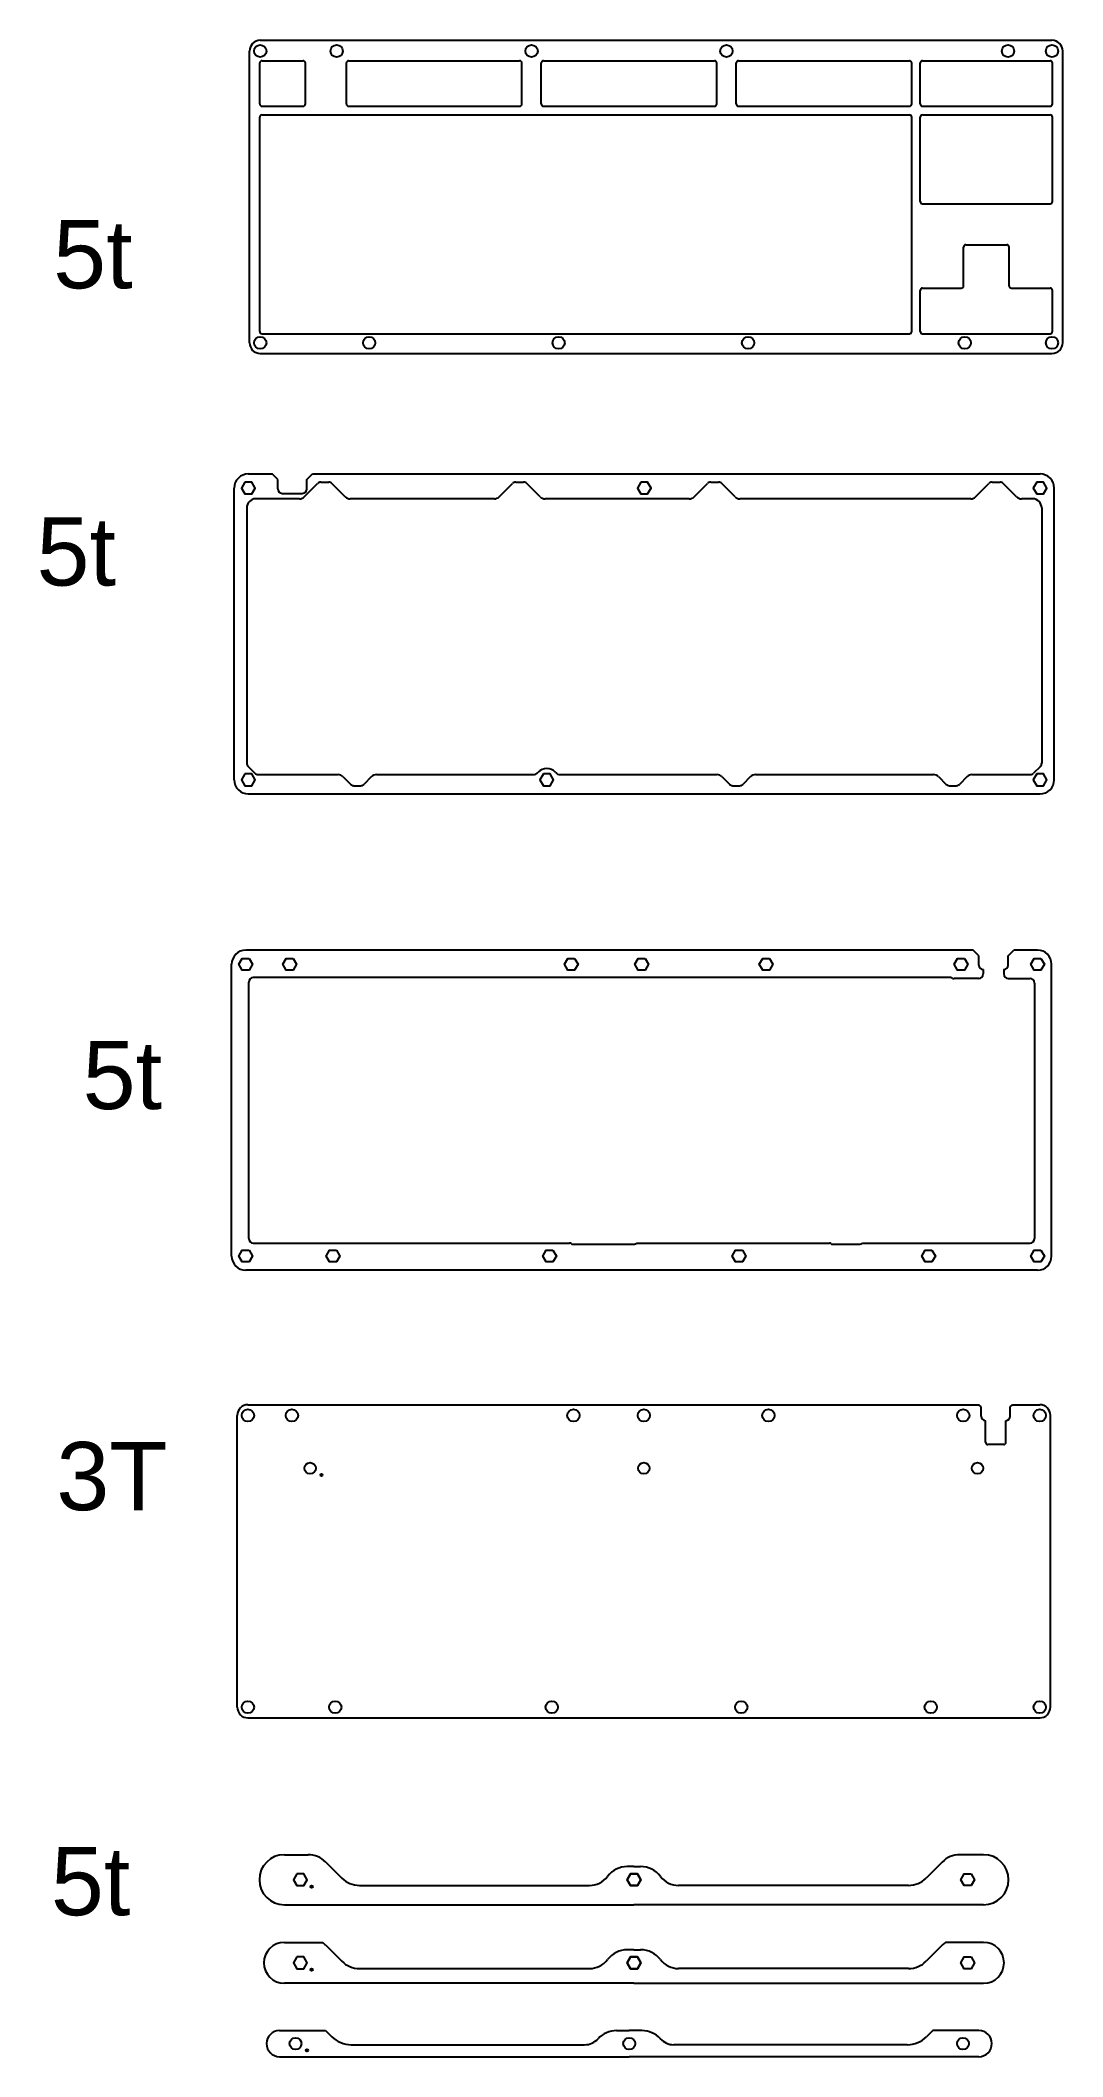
# Model space of a CAD drawing. Header units: millimetres. Extents: x 669 to 1119, y 453 to 1340.
import ezdxf

# ---------------------------------------------------------------- set-up
doc = ezdxf.new("R2010")
doc.units = ezdxf.units.MM
for name, color, linetype in [('받침5t', 40, 'Continuous'), ('상판5t', 10, 'Continuous'), ('중간판5t', 110, 'Continuous'), ('중상판5t', 2, 'Continuous'), ('하판3t', 210, 'Continuous')]:
    doc.layers.add(name, color=color, linetype=linetype)
doc.styles.get("Standard").update_dxf_attribs({"font": 'arial.ttf'})

msp = doc.modelspace()

# ---------------------------------------------------------------- linework, layer by layer
at = {"layer": '받침5t'}
for p, q in [((776.52, 542.15), (786.96, 542.15)), ((1084.08, 542.15), (1073.64, 542.15)), ((794.74, 538.93), (801.8, 531.87)), ((930.3, 536.9), (927.37, 536.9)), ((930.3, 536.9), (933.23, 536.9)), ((1065.86, 538.93), (1058.8, 531.87)), ((809.58, 528.65), (910.69, 528.65)), ((1051.03, 528.65), (949.92, 528.65)), ((776.52, 520.15), (930.3, 520.15)), ((1084.08, 520.15), (930.3, 520.15)), ((776.52, 503.59), (793.29, 503.59)), ((794.74, 502.37), (801.8, 495.31)), ((930.3, 500.34), (927.37, 500.34)), ((930.3, 500.34), (933.23, 500.34)), ((1065.86, 502.37), (1058.8, 495.31)), ((1084.08, 503.59), (1067.31, 503.59)), ((809.58, 492.09), (910.69, 492.09)), ((1051.03, 492.09), (949.92, 492.09)), ((930.3, 485.59), (776.52, 485.59)), ((930.3, 485.59), (1084.08, 485.59)), ((774.43, 464.83), (794.68, 464.83)), ((794.68, 464.83), (797.41, 462.1)), ((922.68, 464.83), (928.21, 464.83)), ((933.74, 464.83), (928.21, 464.83)), ((1061.74, 464.83), (1059, 462.1)), ((1081.99, 464.83), (1061.74, 464.83)), ((774.43, 453.33), (928.21, 453.33)), ((805.9, 458.58), (908.59, 458.58)), ((1081.99, 453.33), (928.21, 453.33)), ((1050.52, 458.58), (947.82, 458.58))]:
    msp.add_line(p, q, dxfattribs=at)
for points in [[(782.02, 533.75), (780.52, 531.15), (782.02, 528.55), (785.02, 528.55), (786.52, 531.15), (785.02, 533.75)], [(928.8, 533.75), (927.3, 531.15), (928.8, 528.55), (931.8, 528.55), (933.3, 531.15), (931.8, 533.75)], [(931.8, 533.75), (933.3, 531.15), (931.8, 528.55), (928.8, 528.55), (927.3, 531.15), (928.8, 533.75)], [(1078.58, 533.75), (1080.08, 531.15), (1078.58, 528.55), (1075.58, 528.55), (1074.08, 531.15), (1075.58, 533.75)], [(782.02, 497.19), (780.52, 494.59), (782.02, 491.99), (785.02, 491.99), (786.52, 494.59), (785.02, 497.19)], [(928.8, 497.19), (927.3, 494.59), (928.8, 491.99), (931.8, 491.99), (933.3, 494.59), (931.8, 497.19)], [(931.8, 497.19), (933.3, 494.59), (931.8, 491.99), (928.8, 491.99), (927.3, 494.59), (928.8, 497.19)], [(1078.58, 497.19), (1080.08, 494.59), (1078.58, 491.99), (1075.58, 491.99), (1074.08, 494.59), (1075.58, 497.19)]]:
    msp.add_lwpolyline(points, close=True, dxfattribs=at)
for centre, radius in [((788.52, 528.15), 0.5), ((788.52, 491.59), 0.5), ((781.43, 459.08), 2.6), ((928.21, 459.08), 2.6), ((928.21, 459.08), 2.6), ((1074.99, 459.08), 2.6), ((786.43, 456.08), 0.5)]:
    msp.add_circle(centre, radius, dxfattribs=at)
for centre, radius, start, end in [((776.52, 531.15), 11, 90, 270), ((786.96, 531.15), 11, 45, 90), ((1073.64, 531.15), 11, 90, 135), ((1084.08, 531.15), 11, 270, 90), ((910.69, 538.65), 10, 270, 322.6168), ((927.37, 525.9), 11, 90, 142.6168), ((933.23, 525.9), 11, 37.3832, 90), ((949.92, 538.65), 10, 217.3832, 270), ((809.58, 539.65), 11, 225, 270), ((1051.03, 539.65), 11, 270, 315), ((776.52, 494.59), 9, 90, 270), ((786.96, 494.59), 11, 45, 54.9032), ((927.37, 489.34), 11, 90, 142.6168), ((933.23, 489.34), 11, 37.3832, 90), ((1073.64, 494.59), 11, 125.0968, 135), ((1084.08, 494.59), 9, 270, 90), ((809.58, 503.09), 11, 225, 270), ((910.69, 502.09), 10, 270, 322.6168), ((949.92, 502.09), 10, 217.3832, 270), ((1051.03, 503.09), 11, 270, 315), ((774.43, 459.08), 5.75, 90, 270), ((805.9, 470.58), 12, 225, 270), ((908.59, 466.58), 8, 270, 317.85164), ((922.68, 453.83), 11, 90, 137.85164), ((933.74, 453.83), 11, 42.14836, 90), ((947.82, 466.58), 8, 222.14836, 270), ((1050.52, 470.58), 12, 270, 315), ((1081.99, 459.08), 5.75, 270, 90)]:
    msp.add_arc(centre, radius, start, end, dxfattribs=at)
at = {"layer": '상판5t'}
for p, q in [((765.9, 1340.01), (1114.16, 1340.01)), ((761.2, 1206.99), (761.2, 1335.31)), ((765.7, 1312.01), (765.7, 1330.06)), ((766.7, 1331.06), (784.75, 1331.06)), ((785.75, 1312.01), (785.75, 1330.06)), ((803.8, 1312.01), (803.8, 1330.06)), ((804.8, 1331.06), (880, 1331.06)), ((881, 1312.01), (881, 1330.06)), ((889.52, 1312.01), (889.52, 1330.06)), ((890.52, 1331.06), (965.72, 1331.06)), ((966.72, 1312.01), (966.72, 1330.06)), ((975.25, 1312.01), (975.25, 1330.06)), ((976.25, 1331.06), (1051.45, 1331.06)), ((1052.45, 1312.01), (1052.45, 1330.06)), ((1056.21, 1312.01), (1056.21, 1330.06)), ((1057.21, 1331.06), (1113.36, 1331.06)), ((1114.36, 1312.01), (1114.36, 1330.06)), ((1118.86, 1206.99), (1118.86, 1335.31)), ((765.7, 1211.99), (765.7, 1306.24)), ((766.7, 1311.01), (784.75, 1311.01)), ((766.7, 1307.24), (1051.45, 1307.24)), ((804.8, 1311.01), (880, 1311.01)), ((890.52, 1311.01), (965.72, 1311.01)), ((976.25, 1311.01), (1051.45, 1311.01)), ((1052.45, 1211.99), (1052.45, 1306.24)), ((1056.21, 1269.14), (1056.21, 1306.24)), ((1057.21, 1311.01), (1113.36, 1311.01)), ((1057.21, 1307.24), (1113.36, 1307.24)), ((1114.36, 1269.14), (1114.36, 1306.24)), ((1057.21, 1268.14), (1113.36, 1268.14)), ((1075.26, 1232.04), (1075.26, 1249.09)), ((1076.26, 1250.09), (1094.31, 1250.09)), ((1095.31, 1232.04), (1095.31, 1249.09)), ((1056.21, 1211.99), (1056.21, 1230.04)), ((1057.21, 1231.04), (1074.26, 1231.04)), ((1096.31, 1231.04), (1113.36, 1231.04)), ((1114.36, 1211.99), (1114.36, 1230.04)), ((766.7, 1210.99), (1051.45, 1210.99)), ((1057.21, 1210.99), (1113.36, 1210.99)), ((765.9, 1202.29), (1114.16, 1202.29))]:
    msp.add_line(p, q, dxfattribs=at)
for centre in [(765.9, 1335.31), (799.53, 1335.31), (885.26, 1335.31), (970.98, 1335.31), (1094.81, 1335.31), (1114.16, 1335.31), (765.9, 1206.99), (813.82, 1206.99), (897.17, 1206.99), (980.51, 1206.99), (1075.76, 1206.99), (1114.16, 1206.99)]:
    msp.add_circle(centre, 2.7, dxfattribs=at)
for centre, radius, start, end in [((765.9, 1335.31), 4.7, 90, 180), ((1114.16, 1335.31), 4.7, 0, 90), ((766.7, 1330.06), 1, 90, 180), ((784.75, 1330.06), 1, 360, 90), ((804.8, 1330.06), 1, 90, 180), ((880, 1330.06), 1, 0, 90), ((890.52, 1330.06), 1, 90, 180), ((965.72, 1330.06), 1, 360, 90), ((976.25, 1330.06), 1, 90, 180), ((1051.45, 1330.06), 1, 360, 90), ((1057.21, 1330.06), 1, 90, 180), ((1113.36, 1330.06), 1, 360, 90), ((766.7, 1312.01), 1, 180, 270), ((766.7, 1306.24), 1, 90, 180), ((784.75, 1312.01), 1, 270, 360), ((804.8, 1312.01), 1, 180, 270), ((880, 1312.01), 1, 270, 0), ((890.52, 1312.01), 1, 180, 270), ((965.72, 1312.01), 1, 270, 360), ((976.25, 1312.01), 1, 180, 270), ((1051.45, 1312.01), 1, 270, 360), ((1051.45, 1306.24), 1, 360, 90), ((1057.21, 1312.01), 1, 180, 270), ((1057.21, 1306.24), 1, 90, 180), ((1113.36, 1312.01), 1, 270, 360), ((1113.36, 1306.24), 1, 360, 90), ((1057.21, 1269.14), 1, 180, 270), ((1113.36, 1269.14), 1, 270, 360), ((1076.26, 1249.09), 1, 90, 180), ((1094.31, 1249.09), 1, 360, 90), ((1057.21, 1230.04), 1, 90, 180), ((1074.26, 1232.04), 1, 270, 0), ((1096.31, 1232.04), 1, 180, 270), ((1113.36, 1230.04), 1, 360, 90), ((765.9, 1206.99), 4.7, 180, 270), ((766.7, 1211.99), 1, 180, 270), ((1051.45, 1211.99), 1, 270, 360), ((1057.21, 1211.99), 1, 180, 270), ((1113.36, 1211.99), 1, 270, 360), ((1114.16, 1206.99), 4.7, 270, 0)]:
    msp.add_arc(centre, radius, start, end, dxfattribs=at)
at = {"layer": '중간판5t'}
for p, q in [((1079.55, 939.91), (759.53, 939.91)), ((1082.05, 937.41), (1079.55, 939.91)), ((1094.83, 937.41), (1097.33, 939.91)), ((1107.79, 939.91), (1097.33, 939.91)), ((753.33, 805.4), (753.33, 933.71)), ((1082.05, 933.37), (1082.05, 937.41)), ((1083.94, 931.37), (1083.94, 929.46)), ((1092.94, 931.37), (1092.94, 929.46)), ((1094.83, 933.37), (1094.83, 937.41)), ((1113.99, 805.4), (1113.99, 933.71)), ((760.83, 813.1), (760.83, 925.86)), ((1069.45, 927.86), (762.83, 927.86)), ((1081.94, 927.46), (1071.2, 927.46)), ((1094.94, 927.46), (1104.49, 927.46)), ((1106.49, 925.46), (1106.49, 813.1)), ((762.83, 811.1), (901.96, 811.1)), ((903.29, 810.6), (930.11, 810.6)), ((931.61, 811.1), (1016.26, 811.1)), ((1017.59, 810.6), (1029.72, 810.6)), ((1030.83, 811.1), (1104.49, 811.1)), ((1107.79, 799.2), (759.53, 799.2))]:
    msp.add_line(p, q, dxfattribs=at)
for points in [[(761.03, 936.31), (762.53, 933.71), (761.03, 931.11), (758.03, 931.11), (756.53, 933.71), (758.03, 936.31)], [(780.38, 936.31), (781.88, 933.71), (780.38, 931.11), (777.38, 931.11), (775.88, 933.71), (777.38, 936.31)], [(904.2, 936.31), (905.7, 933.71), (904.2, 931.11), (901.2, 931.11), (899.7, 933.71), (901.2, 936.31)], [(935.16, 936.31), (936.66, 933.71), (935.16, 931.11), (932.16, 931.11), (930.66, 933.71), (932.16, 936.31)], [(989.93, 936.31), (991.43, 933.71), (989.93, 931.11), (986.93, 931.11), (985.43, 933.71), (986.93, 936.31)], [(1075.65, 936.31), (1077.15, 933.71), (1075.65, 931.11), (1072.65, 931.11), (1071.15, 933.71), (1072.65, 936.31)], [(1109.29, 936.31), (1110.79, 933.71), (1109.29, 931.11), (1106.29, 931.11), (1104.79, 933.71), (1106.29, 936.31)], [(761.03, 808), (762.53, 805.4), (761.03, 802.8), (758.03, 802.8), (756.53, 805.4), (758.03, 808)], [(799.43, 808), (800.93, 805.4), (799.43, 802.8), (796.43, 802.8), (794.93, 805.4), (796.43, 808)], [(894.68, 808), (896.18, 805.4), (894.68, 802.8), (891.68, 802.8), (890.18, 805.4), (891.68, 808)], [(978.02, 808), (979.52, 805.4), (978.02, 802.8), (975.02, 802.8), (973.52, 805.4), (975.02, 808)], [(1061.37, 808), (1062.87, 805.4), (1061.37, 802.8), (1058.36, 802.8), (1056.86, 805.4), (1058.36, 808)], [(1109.29, 808), (1110.79, 805.4), (1109.29, 802.8), (1106.29, 802.8), (1104.79, 805.4), (1106.29, 808)]]:
    msp.add_lwpolyline(points, close=True, dxfattribs=at)
for centre, radius, start, end in [((759.53, 933.71), 6.2, 90, 180), ((1107.79, 933.71), 6.2, 0, 90), ((1084.05, 933.37), 2, 180, 266.93915), ((1092.83, 933.37), 2, 273.06085, 0), ((762.83, 925.86), 2, 90, 180), ((1069.45, 925.86), 2, 64.15807, 90), ((1071.2, 929.46), 2, 244.15807, 270), ((1081.94, 929.46), 2, 270, 0), ((1094.94, 929.46), 2, 180, 270), ((1104.49, 925.46), 2, 0, 90), ((762.83, 813.1), 2, 180, 270), ((901.96, 810.1), 1, 48.59038, 90), ((903.29, 811.6), 1, 228.59038, 270), ((930.11, 813.1), 2.5, 270, 306.8699), ((1016.26, 810.1), 1, 48.59038, 90), ((1017.59, 811.6), 1, 228.59038, 270), ((1029.72, 812.1), 1.5, 270, 318.18969), ((1104.49, 813.1), 2, 270, 0), ((759.53, 805.4), 6.2, 180, 270), ((1107.79, 805.4), 6.2, 270, 0)]:
    msp.add_arc(centre, radius, start, end, dxfattribs=at)
at = {"layer": '중상판5t'}
for p, q in [((760.67, 1149.34), (771.12, 1149.34)), ((773.62, 1146.84), (771.12, 1149.34)), ((773.62, 1142.8), (773.62, 1146.84)), ((785.28, 1139.27), (791.16, 1145.15)), ((786.41, 1146.84), (788.91, 1149.34)), ((786.41, 1142.8), (786.41, 1146.84)), ((788.91, 1149.34), (1108.93, 1149.34)), ((792.58, 1145.74), (796.03, 1145.74)), ((803.33, 1139.27), (797.45, 1145.15)), ((871, 1139.27), (876.89, 1145.15)), ((878.3, 1145.74), (881.76, 1145.74)), ((889.06, 1139.27), (883.17, 1145.15)), ((956.73, 1139.27), (962.61, 1145.15)), ((964.03, 1145.74), (967.48, 1145.74)), ((974.78, 1139.27), (968.9, 1145.15)), ((1080.55, 1139.27), (1086.44, 1145.15)), ((1087.85, 1145.74), (1091.31, 1145.74)), ((1098.61, 1139.27), (1092.72, 1145.15)), ((754.47, 1014.83), (754.47, 1143.14)), ((783.15, 1138.39), (763.97, 1138.39)), ((775.62, 1140.8), (784.41, 1140.8)), ((868.88, 1138.39), (805.45, 1138.39)), ((954.6, 1138.39), (891.18, 1138.39)), ((1078.43, 1138.39), (976.9, 1138.39)), ((1105.63, 1138.39), (1100.73, 1138.39)), ((1115.13, 1014.83), (1115.13, 1143.14)), ((759.97, 1134.39), (759.97, 1022.12)), ((1109.63, 1134.39), (1109.63, 1022.12)), ((760.55, 1020.7), (763.57, 1017.68)), ((1109.04, 1020.7), (1106.02, 1017.68)), ((764.99, 1017.1), (800.17, 1017.1)), ((802.29, 1016.22), (805.7, 1012.81)), ((807.11, 1012.23), (810.07, 1012.23)), ((814.89, 1016.22), (811.48, 1012.81)), ((817.01, 1017.1), (885.92, 1017.1)), ((897.95, 1017.1), (966.86, 1017.1)), ((968.98, 1016.22), (972.39, 1012.81)), ((973.8, 1012.23), (976.76, 1012.23)), ((981.58, 1016.22), (978.17, 1012.81)), ((983.7, 1017.1), (1062.11, 1017.1)), ((1064.23, 1016.22), (1067.64, 1012.81)), ((1069.05, 1012.23), (1072.01, 1012.23)), ((1076.83, 1016.22), (1073.42, 1012.81)), ((1078.95, 1017.1), (1104.61, 1017.1)), ((760.67, 1008.63), (1108.93, 1008.63))]:
    msp.add_line(p, q, dxfattribs=at)
for points in [[(759.17, 1145.74), (757.66, 1143.14), (759.17, 1140.54), (762.17, 1140.54), (763.67, 1143.14), (762.17, 1145.74)], [(933.3, 1145.74), (931.8, 1143.14), (933.3, 1140.54), (936.3, 1140.54), (937.8, 1143.14), (936.3, 1145.74)], [(1107.43, 1145.74), (1105.93, 1143.14), (1107.43, 1140.54), (1110.43, 1140.54), (1111.93, 1143.14), (1110.43, 1145.74)], [(759.17, 1017.43), (757.66, 1014.83), (759.17, 1012.23), (762.17, 1012.23), (763.67, 1014.83), (762.17, 1017.43)], [(890.43, 1017.43), (888.93, 1014.83), (890.43, 1012.23), (893.44, 1012.23), (894.94, 1014.83), (893.44, 1017.43)], [(1107.43, 1017.43), (1105.93, 1014.83), (1107.43, 1012.23), (1110.43, 1012.23), (1111.93, 1014.83), (1110.43, 1017.43)]]:
    msp.add_lwpolyline(points, close=True, dxfattribs=at)
for centre, radius, start, end in [((760.67, 1143.14), 6.2, 90, 180), ((792.58, 1143.74), 2, 90, 135), ((796.03, 1143.74), 2, 45, 90), ((878.3, 1143.74), 2, 90, 135), ((881.76, 1143.74), 2, 45, 90), ((964.03, 1143.74), 2, 90, 135), ((967.48, 1143.74), 2, 45, 90), ((1087.85, 1143.74), 2, 90, 135), ((1091.31, 1143.74), 2, 45, 90), ((1108.93, 1143.14), 6.2, 0, 90), ((763.97, 1134.39), 4, 90, 180), ((775.62, 1142.8), 2, 180, 270), ((783.15, 1141.39), 3, 270, 315), ((784.41, 1142.8), 2, 270, 0), ((805.45, 1141.39), 3, 225, 270), ((868.88, 1141.39), 3, 270, 315), ((891.18, 1141.39), 3, 225, 270), ((954.6, 1141.39), 3, 270, 315), ((976.9, 1141.39), 3, 225, 270), ((1078.43, 1141.39), 3, 270, 315), ((1100.73, 1141.39), 3, 225, 270), ((1105.63, 1134.39), 4, 0, 90), ((761.97, 1022.12), 2, 180, 225), ((891.94, 1014.83), 5, 41.20461, 138.79539), ((1107.63, 1022.12), 2, 315, 0), ((760.67, 1014.83), 6.2, 180, 270), ((764.99, 1019.1), 2, 225, 270), ((800.17, 1014.1), 3, 45, 90), ((807.11, 1014.23), 2, 225, 270), ((810.07, 1014.23), 2, 270, 315), ((817.01, 1014.1), 3, 90, 135), ((885.92, 1020.1), 3, 270, 318.79539), ((897.95, 1020.1), 3, 221.20461, 270), ((966.86, 1014.1), 3, 45, 90), ((973.8, 1014.23), 2, 225, 270), ((976.76, 1014.23), 2, 270, 315), ((983.7, 1014.1), 3, 90, 135), ((1062.11, 1014.1), 3, 45, 90), ((1069.05, 1014.23), 2, 225, 270), ((1072.01, 1014.23), 2, 270, 315), ((1078.95, 1014.1), 3, 90, 135), ((1104.61, 1019.1), 2, 270, 315), ((1108.93, 1014.83), 6.2, 270, 0)]:
    msp.add_arc(centre, radius, start, end, dxfattribs=at)
at = {"layer": '하판3t'}
for p, q in [((760.5, 740.04), (1082.02, 740.04)), ((1083.02, 739.04), (1082.02, 740.04)), ((1083.02, 735), (1083.02, 739.04)), ((1095.81, 739.04), (1096.81, 740.04)), ((1095.81, 735), (1095.81, 739.04)), ((1096.81, 740.04), (1108.76, 740.04)), ((755.8, 607.03), (755.8, 735.34)), ((1084.91, 723.5), (1084.91, 733)), ((1093.91, 723.5), (1093.91, 733)), ((1113.46, 607.03), (1113.46, 735.34)), ((1092.91, 722.5), (1085.91, 722.5)), ((760.5, 602.33), (1108.76, 602.33))]:
    msp.add_line(p, q, dxfattribs=at)
for centre, radius in [((760.5, 735.34), 2.7), ((779.85, 735.34), 2.7), ((903.68, 735.34), 2.7), ((934.63, 735.34), 2.7), ((989.4, 735.34), 2.7), ((1075.13, 735.34), 2.7), ((1108.76, 735.34), 2.7), ((787.85, 712.07), 2.5), ((792.85, 709.07), 0.5), ((934.63, 712.07), 2.5), ((1081.41, 712.07), 2.5), ((760.5, 607.03), 2.7), ((798.9, 607.03), 2.7), ((894.15, 607.03), 2.7), ((977.49, 607.03), 2.7), ((1060.84, 607.03), 2.7), ((1108.76, 607.03), 2.7)]:
    msp.add_circle(centre, radius, dxfattribs=at)
for centre, radius, start, end in [((760.5, 735.34), 4.7, 90, 180), ((1108.76, 735.34), 4.7, 0, 90), ((1085.02, 735), 2, 180, 266.93915), ((1093.81, 735), 2, 273.06085, 0), ((1085.91, 723.5), 1, 180, 270), ((1092.91, 723.5), 1, 270, 0), ((760.5, 607.03), 4.7, 180, 270), ((1108.76, 607.03), 4.7, 270, 0)]:
    msp.add_arc(centre, radius, start, end, dxfattribs=at)

# ---------------------------------------------------------------- texts
at = {"layer": '받침5t', "insert": (673.82, 545.52), "char_height": 30, "attachment_point": 1}
msp.add_mtext_dynamic_manual_height_columns('5t', width=0.8037, gutter_width=12.5, heights=[0], dxfattribs=at)
at = {"layer": '상판5t', "insert": (674.82, 1260.95), "char_height": 30, "attachment_point": 1}
msp.add_mtext_dynamic_manual_height_columns('5t', width=0.8037, gutter_width=12.5, heights=[0], dxfattribs=at)
at = {"layer": '중간판5t', "insert": (687.79, 900.03), "char_height": 30, "attachment_point": 1}
msp.add_mtext_dynamic_manual_height_columns('5t', width=0.8037, gutter_width=12.5, heights=[0], dxfattribs=at)
at = {"layer": '중상판5t', "insert": (667.51, 1130.25), "char_height": 30, "attachment_point": 1}
msp.add_mtext_dynamic_manual_height_columns('5t', width=0.8037, gutter_width=12.5, heights=[0], dxfattribs=at)
at = {"layer": '하판3t', "insert": (676.23, 723.64), "char_height": 30, "attachment_point": 1}
msp.add_mtext_dynamic_manual_height_columns('3T', width=0.8037, gutter_width=12.5, heights=[0], dxfattribs=at)

doc.saveas('drawing.dxf')
